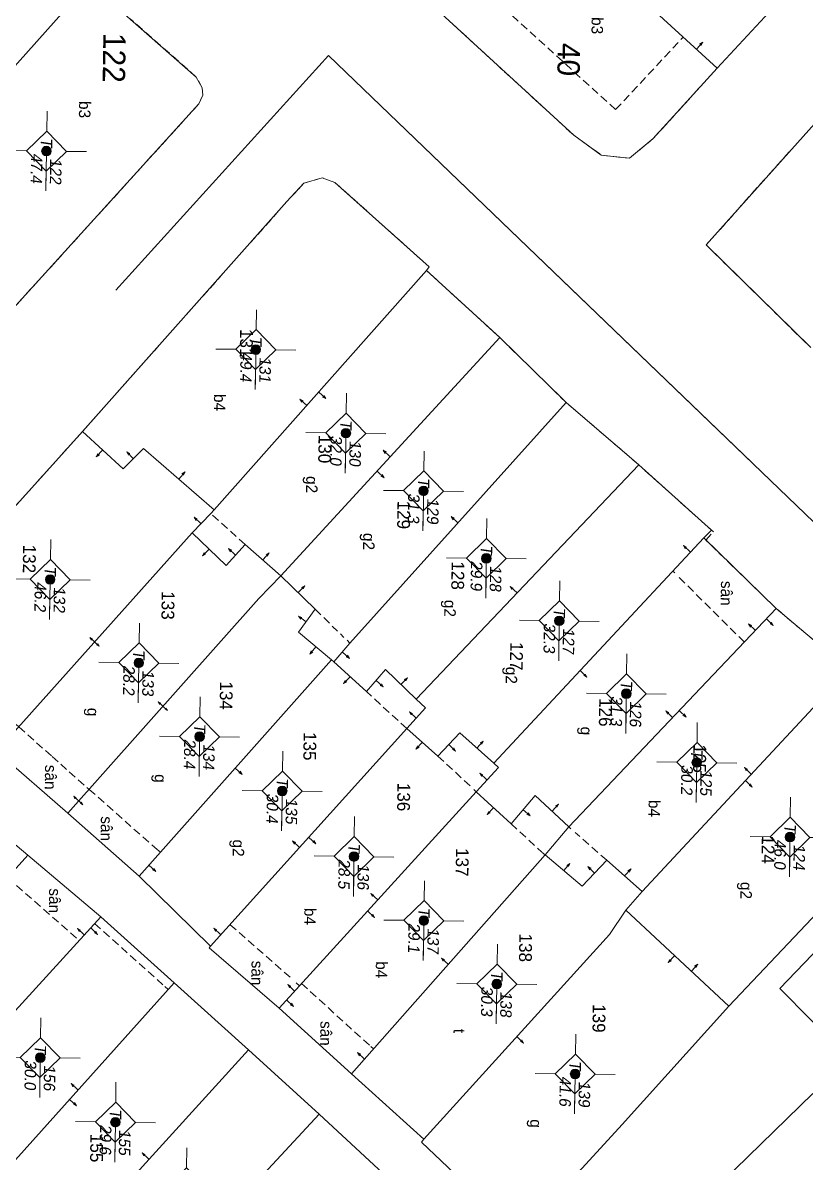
# Model space of a CAD drawing. Extents: x 601689 to 602595, y 1189742 to 1190763.
# Drawn here: x 602234.73 to 602259.26, y 1190292.01 to 1190327.74 of the extents above; entities that cross this region are included whole.
import ezdxf
from ezdxf.enums import TextEntityAlignment as Align

# ---------------------------------------------------------------- set-up
doc = ezdxf.new("R2010")
doc.units = 0
doc.header["$MEASUREMENT"] = 0
doc.linetypes.add('HIDDEN', pattern=[0.375, 0.25, -0.125])
for name, color, linetype in [('10', 250, 'Continuous'), ('11', 7, 'Continuous'), ('13', 7, 'Continuous'), ('14', 7, 'Continuous'), ('15', 7, 'Continuous'), ('16', 7, 'Continuous'), ('22', 7, 'Continuous'), ('53', 7, 'Continuous'), ('57', 7, 'Continuous')]:
    doc.layers.add(name, color=color, linetype=linetype)
doc.styles.add('TXT', font='vnshx.shx')

# ---------------------------------------------------------------- blocks, each defined once
blk = doc.blocks.new('NH3R')
at = {"layer": '16', "color": 7, "linetype": 'Continuous', "lineweight": 0}
for p, q in [((0, 0), (0.297, -0.005)), ((0.297, -0.005), (0.186, 0.031)), ((0.297, -0.005), (0.189, -0.033))]:
    blk.add_line(p, q, dxfattribs=at)
blk = doc.blocks.new('NH3')
at = {"layer": '16', "color": 7, "linetype": 'Continuous', "lineweight": 0}
for p, q in [((-0.199, -0.002), (-0.113, 0.021)), ((0.197, -0.012), (0.107, 0.015)), ((-0.199, -0.002), (0.197, -0.012)), ((-0.199, -0.002), (-0.116, -0.035)), ((0.197, -0.012), (0.104, -0.027))]:
    blk.add_line(p, q, dxfattribs=at)
blk = doc.blocks.new('*M456456456456')
at = {"layer": '13', "color": 3, "linetype": 'Continuous', "lineweight": 0}
blk.add_line((602536.163, 1189923.222), (602537.183, 1189923.222), dxfattribs=at)
at = {"layer": '13', "color": 3, "linetype": 'Continuous', "lineweight": 0, "style": 'TXT', "oblique": 7.6055}
for s, p in [('124', (602536.313, 1189923.522)), ('46.0', (602536.163, 1189922.922))]:
    blk.add_text(s, height=0.36, dxfattribs=at).set_placement(p, align=Align.MIDDLE_LEFT)
blk.add_text('T', height=0.36, dxfattribs=at).set_placement((602535.966, 1189923.222), align=Align.MIDDLE_RIGHT)
blk = doc.blocks.new('*M463463463463')
at = {"layer": '13', "color": 3, "linetype": 'Continuous', "lineweight": 0}
blk.add_line((602533.87, 1189920.27), (602534.89, 1189920.27), dxfattribs=at)
at = {"layer": '13', "color": 3, "linetype": 'Continuous', "lineweight": 0, "style": 'TXT', "oblique": 7.6055}
for s, p in [('125', (602534.02, 1189920.57)), ('30.2', (602533.87, 1189919.97))]:
    blk.add_text(s, height=0.36, dxfattribs=at).set_placement(p, align=Align.MIDDLE_LEFT)
blk.add_text('T', height=0.36, dxfattribs=at).set_placement((602533.673, 1189920.27), align=Align.MIDDLE_RIGHT)
blk = doc.blocks.new('*M469469469469')
at = {"layer": '13', "color": 3, "linetype": 'Continuous', "lineweight": 0}
blk.add_line((602531.745, 1189918.034), (602532.765, 1189918.034), dxfattribs=at)
at = {"layer": '13', "color": 3, "linetype": 'Continuous', "lineweight": 0, "style": 'TXT', "oblique": 7.6055}
for s, p in [('126', (602531.895, 1189918.334)), ('31.3', (602531.745, 1189917.734))]:
    blk.add_text(s, height=0.36, dxfattribs=at).set_placement(p, align=Align.MIDDLE_LEFT)
blk.add_text('T', height=0.36, dxfattribs=at).set_placement((602531.548, 1189918.034), align=Align.MIDDLE_RIGHT)
blk = doc.blocks.new('*M474474474474')
at = {"layer": '13', "color": 3, "linetype": 'Continuous', "lineweight": 0}
blk.add_line((602543.683, 1189916.604), (602544.703, 1189916.604), dxfattribs=at)
at = {"layer": '13', "color": 3, "linetype": 'Continuous', "lineweight": 0, "style": 'TXT', "oblique": 7.6055}
for s, p in [('139', (602543.833, 1189916.904)), ('41.6', (602543.683, 1189916.304))]:
    blk.add_text(s, height=0.36, dxfattribs=at).set_placement(p, align=Align.MIDDLE_LEFT)
blk.add_text('T', height=0.36, dxfattribs=at).set_placement((602543.486, 1189916.604), align=Align.MIDDLE_RIGHT)
blk = doc.blocks.new('*M476476476476')
at = {"layer": '13', "color": 3, "linetype": 'Continuous', "lineweight": 0}
blk.add_line((602529.495, 1189915.902), (602530.515, 1189915.902), dxfattribs=at)
at = {"layer": '13', "color": 3, "linetype": 'Continuous', "lineweight": 0, "style": 'TXT', "oblique": 7.6055}
for s, p in [('127', (602529.645, 1189916.202)), ('32.3', (602529.495, 1189915.602))]:
    blk.add_text(s, height=0.36, dxfattribs=at).set_placement(p, align=Align.MIDDLE_LEFT)
blk.add_text('T', height=0.36, dxfattribs=at).set_placement((602529.298, 1189915.902), align=Align.MIDDLE_RIGHT)
blk = doc.blocks.new('*M481481481481')
at = {"layer": '13', "color": 3, "linetype": 'Continuous', "lineweight": 0}
blk.add_line((602540.901, 1189914.111), (602541.921, 1189914.111), dxfattribs=at)
at = {"layer": '13', "color": 3, "linetype": 'Continuous', "lineweight": 0, "style": 'TXT', "oblique": 7.6055}
for s, p in [('138', (602541.051, 1189914.411)), ('30.3', (602540.901, 1189913.811))]:
    blk.add_text(s, height=0.36, dxfattribs=at).set_placement(p, align=Align.MIDDLE_LEFT)
blk.add_text('T', height=0.36, dxfattribs=at).set_placement((602540.704, 1189914.111), align=Align.MIDDLE_RIGHT)
blk = doc.blocks.new('*M482482482482')
at = {"layer": '13', "color": 3, "linetype": 'Continuous', "lineweight": 0}
blk.add_line((602527.571, 1189913.591), (602528.591, 1189913.591), dxfattribs=at)
at = {"layer": '13', "color": 3, "linetype": 'Continuous', "lineweight": 0, "style": 'TXT', "oblique": 7.6055}
for s, p in [('128', (602527.721, 1189913.891)), ('29.9', (602527.571, 1189913.291))]:
    blk.add_text(s, height=0.36, dxfattribs=at).set_placement(p, align=Align.MIDDLE_LEFT)
blk.add_text('T', height=0.36, dxfattribs=at).set_placement((602527.374, 1189913.591), align=Align.MIDDLE_RIGHT)
blk = doc.blocks.new('*M487487487487')
at = {"layer": '13', "color": 3, "linetype": 'Continuous', "lineweight": 0}
blk.add_line((602538.946, 1189911.8), (602539.966, 1189911.8), dxfattribs=at)
at = {"layer": '13', "color": 3, "linetype": 'Continuous', "lineweight": 0, "style": 'TXT', "oblique": 7.6055}
for s, p in [('137', (602539.096, 1189912.1)), ('29.1', (602538.946, 1189911.5))]:
    blk.add_text(s, height=0.36, dxfattribs=at).set_placement(p, align=Align.MIDDLE_LEFT)
blk.add_text('T', height=0.36, dxfattribs=at).set_placement((602538.749, 1189911.8), align=Align.MIDDLE_RIGHT)
blk = doc.blocks.new('*M488488488488')
at = {"layer": '13', "color": 3, "linetype": 'Continuous', "lineweight": 0}
blk.add_line((602525.487, 1189911.594), (602526.507, 1189911.594), dxfattribs=at)
at = {"layer": '13', "color": 3, "linetype": 'Continuous', "lineweight": 0, "style": 'TXT', "oblique": 7.6055}
for s, p in [('129', (602525.637, 1189911.894)), ('31.3', (602525.487, 1189911.294))]:
    blk.add_text(s, height=0.36, dxfattribs=at).set_placement(p, align=Align.MIDDLE_LEFT)
blk.add_text('T', height=0.36, dxfattribs=at).set_placement((602525.29, 1189911.594), align=Align.MIDDLE_RIGHT)
blk = doc.blocks.new('*M492492492492')
at = {"layer": '13', "color": 3, "linetype": 'Continuous', "lineweight": 0}
blk.add_line((602536.972, 1189909.583), (602537.992, 1189909.583), dxfattribs=at)
at = {"layer": '13', "color": 3, "linetype": 'Continuous', "lineweight": 0, "style": 'TXT', "oblique": 7.6055}
for s, p in [('136', (602537.122, 1189909.883)), ('28.5', (602536.972, 1189909.283))]:
    blk.add_text(s, height=0.36, dxfattribs=at).set_placement(p, align=Align.MIDDLE_LEFT)
blk.add_text('T', height=0.36, dxfattribs=at).set_placement((602536.775, 1189909.583), align=Align.MIDDLE_RIGHT)
blk = doc.blocks.new('*M494494494494')
at = {"layer": '13', "color": 3, "linetype": 'Continuous', "lineweight": 0}
blk.add_line((602523.713, 1189909.137), (602524.733, 1189909.137), dxfattribs=at)
at = {"layer": '13', "color": 3, "linetype": 'Continuous', "lineweight": 0, "style": 'TXT', "oblique": 7.6055}
for s, p in [('130', (602523.863, 1189909.437)), ('32.0', (602523.713, 1189908.837))]:
    blk.add_text(s, height=0.36, dxfattribs=at).set_placement(p, align=Align.MIDDLE_LEFT)
blk.add_text('T', height=0.36, dxfattribs=at).set_placement((602523.516, 1189909.137), align=Align.MIDDLE_RIGHT)
blk = doc.blocks.new('*M500500500500')
at = {"layer": '13', "color": 3, "linetype": 'Continuous', "lineweight": 0}
blk.add_line((602534.951, 1189907.307), (602535.971, 1189907.307), dxfattribs=at)
at = {"layer": '13', "color": 3, "linetype": 'Continuous', "lineweight": 0, "style": 'TXT', "oblique": 7.6055}
for s, p in [('135', (602535.101, 1189907.607)), ('30.4', (602534.951, 1189907.007))]:
    blk.add_text(s, height=0.36, dxfattribs=at).set_placement(p, align=Align.MIDDLE_LEFT)
blk.add_text('T', height=0.36, dxfattribs=at).set_placement((602534.754, 1189907.307), align=Align.MIDDLE_RIGHT)
blk = doc.blocks.new('*M503503503503')
at = {"layer": '13', "color": 3, "linetype": 'Continuous', "lineweight": 0}
blk.add_line((602521.137, 1189906.281), (602522.157, 1189906.281), dxfattribs=at)
at = {"layer": '13', "color": 3, "linetype": 'Continuous', "lineweight": 0, "style": 'TXT', "oblique": 7.6055}
for s, p in [('131', (602521.287, 1189906.581)), ('49.4', (602521.137, 1189905.981))]:
    blk.add_text(s, height=0.36, dxfattribs=at).set_placement(p, align=Align.MIDDLE_LEFT)
blk.add_text('T', height=0.36, dxfattribs=at).set_placement((602520.94, 1189906.281), align=Align.MIDDLE_RIGHT)
blk = doc.blocks.new('*M506506506506')
at = {"layer": '13', "color": 3, "linetype": 'Continuous', "lineweight": 0}
blk.add_line((602533.286, 1189904.696), (602534.306, 1189904.696), dxfattribs=at)
at = {"layer": '13', "color": 3, "linetype": 'Continuous', "lineweight": 0, "style": 'TXT', "oblique": 7.6055}
blk.add_text('T', height=0.36, dxfattribs=at).set_placement((602533.089, 1189904.696), align=Align.MIDDLE_RIGHT)
for s, p in [('134', (602533.436, 1189904.996)), ('28.4', (602533.286, 1189904.396))]:
    blk.add_text(s, height=0.36, dxfattribs=at).set_placement(p, align=Align.MIDDLE_LEFT)
blk = doc.blocks.new('*M512512512512')
at = {"layer": '13', "color": 3, "linetype": 'Continuous', "lineweight": 0}
blk.add_line((602531.004, 1189902.759), (602532.024, 1189902.759), dxfattribs=at)
at = {"layer": '13', "color": 3, "linetype": 'Continuous', "lineweight": 0, "style": 'TXT', "oblique": 7.6055}
for s, p in [('133', (602531.154, 1189903.059)), ('28.2', (602531.004, 1189902.459))]:
    blk.add_text(s, height=0.36, dxfattribs=at).set_placement(p, align=Align.MIDDLE_LEFT)
blk.add_text('T', height=0.36, dxfattribs=at).set_placement((602530.807, 1189902.759), align=Align.MIDDLE_RIGHT)
blk = doc.blocks.new('*M514514514514')
at = {"layer": '13', "color": 3, "linetype": 'Continuous', "lineweight": 0}
blk.add_line((602545.403, 1189902.236), (602546.423, 1189902.236), dxfattribs=at)
at = {"layer": '13', "color": 3, "linetype": 'Continuous', "lineweight": 0, "style": 'TXT', "oblique": 7.6055}
for s, p in [('155', (602545.553, 1189902.536)), ('29.6', (602545.403, 1189901.936))]:
    blk.add_text(s, height=0.36, dxfattribs=at).set_placement(p, align=Align.MIDDLE_LEFT)
blk.add_text('T', height=0.36, dxfattribs=at).set_placement((602545.206, 1189902.236), align=Align.MIDDLE_RIGHT)
blk = doc.blocks.new('*M518518518518')
at = {"layer": '13', "color": 3, "linetype": 'Continuous', "lineweight": 0}
blk.add_line((602528.43, 1189899.947), (602529.45, 1189899.947), dxfattribs=at)
at = {"layer": '13', "color": 3, "linetype": 'Continuous', "lineweight": 0, "style": 'TXT', "oblique": 7.6055}
for s, p in [('132', (602528.58, 1189900.247)), ('46.2', (602528.43, 1189899.647))]:
    blk.add_text(s, height=0.36, dxfattribs=at).set_placement(p, align=Align.MIDDLE_LEFT)
blk.add_text('T', height=0.36, dxfattribs=at).set_placement((602528.233, 1189899.947), align=Align.MIDDLE_RIGHT)
blk = doc.blocks.new('*M520520520520')
at = {"layer": '13', "color": 3, "linetype": 'Continuous', "lineweight": 0}
blk.add_line((602543.414, 1189899.854), (602544.434, 1189899.854), dxfattribs=at)
at = {"layer": '13', "color": 3, "linetype": 'Continuous', "lineweight": 0, "style": 'TXT', "oblique": 7.6055}
for s, p in [('156', (602543.564, 1189900.154)), ('30.0', (602543.414, 1189899.554))]:
    blk.add_text(s, height=0.36, dxfattribs=at).set_placement(p, align=Align.MIDDLE_LEFT)
blk.add_text('T', height=0.36, dxfattribs=at).set_placement((602543.217, 1189899.854), align=Align.MIDDLE_RIGHT)
blk = doc.blocks.new('CENTRD')
at = {"layer": '11', "linetype": 'Continuous', "lineweight": 0}
h = blk.add_hatch(color=2, dxfattribs=at)
edge = h.paths.add_edge_path()
edge.add_arc((0, 0), 0.15, 0, 360)
at = {"layer": '11', "color": 2, "linetype": 'Continuous', "lineweight": 0}
for p, q in [((0, 1.25), (0, 0.625)), ((0, 0.625), (-0.625, 0)), ((0.625, 0), (0, 0.625)), ((-0.625, 0), (-1.25, 0)), ((-0.625, 0), (0, -0.625)), ((0, -0.625), (0.625, 0)), ((1.25, 0), (0.625, 0)), ((0, -0.625), (0, -1.25))]:
    blk.add_line(p, q, dxfattribs=at)
blk.add_circle((0, 0), 0.15, dxfattribs=at)
blk = doc.blocks.new('*M1183118311831183')
at = {"layer": '13', "color": 3, "linetype": 'Continuous', "lineweight": 0}
blk.add_line((602515.013, 1189899.636), (602516.033, 1189899.636), dxfattribs=at)
at = {"layer": '13', "color": 3, "linetype": 'Continuous', "lineweight": 0, "style": 'TXT', "oblique": 7.6055}
for s, p in [('122', (602515.163, 1189899.936)), ('47.4', (602515.013, 1189899.336))]:
    blk.add_text(s, height=0.36, dxfattribs=at).set_placement(p, align=Align.MIDDLE_LEFT)
blk.add_text('T', height=0.36, dxfattribs=at).set_placement((602514.816, 1189899.636), align=Align.MIDDLE_RIGHT)

msp = doc.modelspace()

# ---------------------------------------------------------------- linework, layer by layer
at = {"layer": '10', "color": 7, "linetype": 'Continuous', "lineweight": 0}
for p, q in [((602256.471, 1190326.315), (602246.644, 1190335.341)), ((602236.807, 1190328.995), (602230.581, 1190322.009)), ((602256.471, 1190326.315), (602258.532, 1190328.546)), ((602247.374, 1190319.979), (602240.721, 1190312.48)), ((602249.665, 1190317.878), (602247.374, 1190319.979)), ((602249.665, 1190317.878), (602242.813, 1190310.412)), ((602251.748, 1190315.839), (602249.665, 1190317.878)), ((602254.02, 1190313.888), (602251.748, 1190315.839)), ((602254.02, 1190313.888), (602247.05, 1190306.553)), ((602256.293, 1190311.847), (602254.02, 1190313.888)), ((602256.293, 1190311.847), (602256.049, 1190311.6)), ((602240.031, 1190311.759), (602233.917, 1190304.913)), ((602256.049, 1190311.6), (602249.482, 1190304.539)), ((602258.32, 1190309.388), (602256.049, 1190311.6)), ((602258.32, 1190309.388), (602251.826, 1190302.547)), ((602260.583, 1190307.477), (602258.32, 1190309.388)), ((602244.397, 1190307.779), (602238.374, 1190301.002)), ((602244.397, 1190307.779), (602244.466, 1190307.718)), ((602260.583, 1190307.477), (602254.127, 1190300.525)), ((602240.613, 1190298.811), (602246.757, 1190305.627)), ((602233.917, 1190304.913), (602236.14, 1190302.973)), ((602234.892, 1190301.66), (602232.52, 1190303.652)), ((602242.757, 1190296.871), (602248.93, 1190303.647)), ((602236.14, 1190302.973), (602238.374, 1190301.002)), ((602251.826, 1190302.547), (602251.083, 1190301.668)), ((602234.892, 1190301.66), (602228.82, 1190294.932)), ((602237.176, 1190299.728), (602234.892, 1190301.66)), ((602251.083, 1190301.668), (602245.019, 1190294.81)), ((602238.374, 1190301.002), (602240.613, 1190298.811)), ((602254.127, 1190300.525), (602253.61, 1190299.943)), ((602237.176, 1190299.728), (602231.094, 1190293.071)), ((602239.467, 1190297.657), (602237.176, 1190299.728)), ((602253.61, 1190299.943), (602256.839, 1190296.929)), ((602233.465, 1190290.958), (602239.467, 1190297.657)), ((602241.799, 1190295.565), (602239.467, 1190297.657)), ((602242.757, 1190296.871), (602245.019, 1190294.81)), ((602241.799, 1190295.565), (602235.697, 1190288.848)), ((602244.011, 1190293.544), (602241.799, 1190295.565)), ((602245.019, 1190294.81), (602247.291, 1190292.769)), ((602246.292, 1190291.423), (602244.011, 1190293.544))]:
    msp.add_line(p, q, dxfattribs=at)
for points in [[(602243.548, 1190331.962), (602251.982, 1190324.216), (602252.844, 1190323.594), (602253.723, 1190323.493), (602254.471, 1190324.112), (602256.471, 1190326.315)], [(602234.306, 1190318.648), (602240.245, 1190325.197), (602240.369, 1190325.476), (602240.353, 1190325.706), (602240.166, 1190326.039), (602236.807, 1190328.995)], [(602259.401, 1190317.564), (602256.126, 1190320.779), (602262.382, 1190327.764), (602265.749, 1190324.677)], [(602247.374, 1190319.979), (602247.456, 1190320.098), (602244.502, 1190322.738), (602244.104, 1190322.884), (602243.532, 1190322.712), (602243.003, 1190322.139), (602236.604, 1190314.936)], [(602244.466, 1190307.718), (602244.973, 1190308.302), (602251.748, 1190315.839)], [(602236.604, 1190314.936), (602231.152, 1190308.891), (602230.458, 1190307.961), (602233.887, 1190304.884)], [(602236.604, 1190314.936), (602237.878, 1190313.77), (602238.507, 1190314.401), (602240.721, 1190312.48)], [(602240.721, 1190312.48), (602240.619, 1190312.362), (602240.031, 1190311.759)], [(602240.031, 1190311.759), (602241.097, 1190310.735), (602241.696, 1190311.397), (602242.813, 1190310.412)], [(602242.813, 1190310.412), (602242.122, 1190309.701), (602236.14, 1190302.973)], [(602242.813, 1190310.412), (602243.889, 1190309.367), (602243.368, 1190308.643), (602244.397, 1190307.779)], [(602244.466, 1190307.718), (602245.493, 1190306.784), (602246.093, 1190307.477), (602247.05, 1190306.553)], [(602256.839, 1190296.929), (602263.891, 1190304.392), (602260.583, 1190307.477)], [(602246.757, 1190305.627), (602247.336, 1190306.279), (602247.05, 1190306.553)], [(602246.757, 1190305.627), (602247.725, 1190304.764), (602248.415, 1190305.495), (602249.482, 1190304.539)], [(602249.482, 1190304.539), (602249.63, 1190304.408), (602248.93, 1190303.647)], [(602248.93, 1190303.647), (602250.017, 1190302.642), (602250.769, 1190303.531), (602251.826, 1190302.547)], [(602266.606, 1190301.864), (602264.503, 1190303.814), (602258.436, 1190297.486), (602260.369, 1190295.52)], [(602251.083, 1190301.668), (602252.25, 1190300.692), (602253.021, 1190301.5), (602254.127, 1190300.525)], [(602253.61, 1190299.943), (602253.099, 1190299.18), (602247.291, 1190292.769)], [(602240.613, 1190298.811), (602240.572, 1190298.762), (602242.757, 1190296.871)], [(602247.291, 1190292.769), (602247.21, 1190292.67), (602250.299, 1190289.738), (602253.497, 1190293.224), (602256.839, 1190296.929)], [(602259.471, 1190294.192), (602255.001, 1190289.843), (602252.641, 1190287.605), (602255.86, 1190284.661)], [(602244.011, 1190293.544), (602237.758, 1190286.799), (602237.019, 1190286.059)]]:
    msp.add_lwpolyline(points, dxfattribs=at)
at = {"layer": '14', "color": 6, "linetype": 'HIDDEN', "lineweight": 0}
for p, q in [((602253.293, 1190325.018), (602244.492, 1190333.03)), ((602253.293, 1190325.018), (602255.404, 1190327.29)), ((602241.696, 1190311.397), (602240.619, 1190312.362)), ((602255.144, 1190310.503), (602255.085, 1190310.563)), ((602257.325, 1190308.333), (602255.233, 1190310.411)), ((602243.889, 1190309.367), (602244.589, 1190308.677)), ((602244.678, 1190308.595), (602244.786, 1190308.484)), ((602244.885, 1190308.393), (602244.973, 1190308.302)), ((602246.757, 1190305.627), (602245.493, 1190306.784)), ((602235.655, 1190304.749), (602235.921, 1190304.515)), ((602247.725, 1190304.764), (602248.753, 1190303.82)), ((602235.921, 1190304.515), (602236.168, 1190304.292)), ((602236.188, 1190304.272), (602236.692, 1190303.825)), ((602248.851, 1190303.718), (602248.93, 1190303.647)), ((602250.017, 1190302.642), (602250.984, 1190301.759)), ((602251.895, 1190302.486), (602251.826, 1190302.547)), ((602253.021, 1190301.5), (602252.023, 1190302.375)), ((602238.945, 1190301.834), (602239.044, 1190301.752)), ((602250.994, 1190301.749), (602251.083, 1190301.668)), ((602234.253, 1190300.958), (602236.505, 1190298.987)), ((602236.983, 1190299.521), (602239.176, 1190297.55)), ((602241.223, 1190299.483), (602243.169, 1190297.776)), ((602239.176, 1190297.55), (602239.284, 1190297.449)), ((602243.288, 1190297.664), (602243.396, 1190297.573)), ((602243.457, 1190297.642), (602245.63, 1190295.662)), ((602245.63, 1190295.662), (602245.71, 1190295.591))]:
    msp.add_line(p, q, dxfattribs=at)
for points in [[(602234.528, 1190305.754), (602234.607, 1190305.683), (602235.635, 1190304.769)], [(602236.741, 1190303.784), (602236.81, 1190303.723), (602238.945, 1190301.834)]]:
    msp.add_lwpolyline(points, dxfattribs=at)
at = {"layer": '22', "color": 7, "linetype": 'HIDDEN', "lineweight": 0}
for p, q in [((602240.166, 1190326.039), (602238.092, 1190327.867)), ((602248.16, 1190327.729), (602251.982, 1190324.216)), ((602240.353, 1190325.706), (602240.166, 1190326.039)), ((602240.245, 1190325.197), (602240.369, 1190325.476)), ((602240.369, 1190325.476), (602240.353, 1190325.706)), ((602254.471, 1190324.112), (602255.913, 1190325.702)), ((602234.306, 1190318.648), (602240.245, 1190325.197)), ((602251.982, 1190324.216), (602252.844, 1190323.594)), ((602253.723, 1190323.493), (602254.471, 1190324.112)), ((602252.844, 1190323.594), (602253.723, 1190323.493)), ((602258.725, 1190323.694), (602256.126, 1190320.779)), ((602256.126, 1190320.779), (602259.401, 1190317.564)), ((602256.118, 1190311.528), (602256.352, 1190311.796)), ((602258.32, 1190309.388), (602256.118, 1190311.528))]:
    msp.add_line(p, q, dxfattribs=at)
for points in [[(602256.352, 1190311.796), (602254.02, 1190313.888), (602251.748, 1190315.839), (602249.665, 1190317.878), (602247.374, 1190319.979), (602247.456, 1190320.098), (602244.502, 1190322.738), (602244.104, 1190322.884), (602243.783, 1190322.789), (602243.532, 1190322.712), (602243.003, 1190322.139), (602236.604, 1190314.936), (602231.152, 1190308.891), (602230.458, 1190307.961)], [(602260.735, 1190301.055), (602263.891, 1190304.392), (602263.792, 1190304.483), (602260.583, 1190307.477), (602258.32, 1190309.388)]]:
    msp.add_lwpolyline(points, dxfattribs=at)
at = {"layer": '57', "color": 172, "linetype": 'Continuous', "lineweight": 0}
for p, q in [((602244.306, 1190326.712), (602237.645, 1190319.363)), ((602244.306, 1190326.712), (602237.645, 1190319.363)), ((602263.523, 1190308.218), (602244.306, 1190326.712)), ((602257.562, 1190313.949), (602244.306, 1190326.712))]:
    msp.add_line(p, q, dxfattribs=at)

# ---------------------------------------------------------------- block references
at = {"layer": '11', "color": 2, "linetype": 'Continuous', "lineweight": 0, "rotation": 269.1680420500809}
for p in [(602235.474, 1190323.72), (602242.03, 1190317.5), (602244.848, 1190314.882), (602247.279, 1190313.073), (602249.245, 1190310.96), (602235.59, 1190310.299), (602251.528, 1190309.003), (602238.365, 1190307.685), (602253.627, 1190306.722), (602240.268, 1190305.375), (602255.832, 1190304.565), (602242.855, 1190303.672), (602258.751, 1190302.229), (602245.101, 1190301.618), (602247.289, 1190299.612), (602249.572, 1190297.624), (602235.28, 1190295.318), (602252.024, 1190294.806), (602237.633, 1190293.295), (602239.854, 1190291.244)]:
    msp.add_blockref('CENTRD', p, dxfattribs=at)
at = {"layer": '13', "color": 3, "linetype": 'Continuous', "lineweight": 0, "rotation": 269.1680420500809}
for name in ['*M1183118311831183', '*M503503503503', '*M494494494494', '*M488488488488', '*M482482482482', '*M518518518518', '*M476476476476', '*M512512512512', '*M469469469469', '*M506506506506', '*M463463463463', '*M500500500500', '*M456456456456', '*M492492492492', '*M487487487487', '*M481481481481', '*M520520520520', '*M474474474474', '*M514514514514']:
    msp.add_blockref(name, (-578790.27, 1810052.359), dxfattribs=at)
at = {"layer": '16', "color": 7, "linetype": 'Continuous', "lineweight": 0}
for name, p, rotation in [('NH3R', (602255.82, 1190326.913), 47.43229283019404), ('NH3R', (602244.001, 1190316.165), 318.4349300856878), ('NH3R', (602243.625, 1190315.75), 138.4349300856877), ('NH3R', (602238.193, 1190314.085), 135.1293062610004), ('NH3R', (602239.614, 1190313.445), 49.05874566830782), ('NH3R', (602240.315, 1190312.046), 137.8488668063849), ('NH3R', (602241.391, 1190311.061), 137.8488668063849), ('NH3R', (602242.249, 1190310.909), 48.5770207557387), ('NH3R', (602243.355, 1190309.894), 45.83696903745012), ('NH3R', (602243.603, 1190308.97), 143.8067803696325), ('NH3', (602236.974, 1190308.341), 138.2264802651321), ('NH3R', (602244.74, 1190308.024), 319.0873386038772), ('NH3R', (602245.797, 1190307.13), 319.0873386038772), ('NH3R', (602246.566, 1190307.01), 46.03534786990367), ('NH3', (602239.126, 1190306.332), 318.3496172508076), ('NH3R', (602247.052, 1190305.953), 137.65926842378), ('NH3R', (602248.071, 1190305.129), 316.6298636046162), ('NH3R', (602241.38, 1190304.391), 318.3683411001094), ('NH3R', (602249.256, 1190304.022), 137.65926842378), ('NH3', (602236.476, 1190303.378), 318.3496172508076), ('NH3R', (602251.302, 1190303.045), 47.01684305069732), ('NH3R', (602250.392, 1190303.087), 319.7877771861801), ('NH3R', (602243.69, 1190302.219), 317.9617365925183), ('NH3R', (602243.396, 1190301.903), 137.9617365925183), ('NH3R', (602238.678, 1190301.348), 318.3683411001094), ('NH3R', (602245.844, 1190300.259), 137.65926842378), ('NH3R', (602245.529, 1190299.913), 317.65926842378), ('NH3R', (602236.658, 1190299.165), 137.5840455940237), ('NH3R', (602236.861, 1190299.383), 317.5840455940238), ('NH3R', (602240.928, 1190299.167), 137.9617365925183), ('NH3R', (602248.056, 1190298.239), 138.5102294961055), ('NH3R', (602243.244, 1190297.405), 137.65926842378), ('NH3R', (602242.99, 1190297.129), 317.65926842378), ('NH3R', (602245.435, 1190295.275), 138.5102294961055), ('NH3R', (602238.682, 1190292.137), 137.7447059361168)]:
    msp.add_blockref(name, p, dxfattribs=dict(at, rotation=rotation))
for p, xscale, yscale, rotation in [((602237.237, 1190314.358), 1.000001604547483, 1.000001604547483, 227.4988079610002), ((602246.234, 1190314.144), 1.000002859372016, 1.000002859372016, 137.45099346936), ((602245.828, 1190313.69), 1.000002859372016, 1.000002859372016, 317.4509934693599), ((602248.365, 1190312.065), 0.9999979587418673, 0.9999979587418673, 138.0559077525146), ((602240.564, 1190311.252), 0.9999980834366294, 0.9999980834366294, 226.129543661011), ((602255.633, 1190311.156), 0.9999979587418673, 0.9999979587418673, 138.0559077525146), ((602250.206, 1190309.88), 0.9999979587418673, 0.9999979587418673, 138.0559077525146), ((602257.669, 1190308.698), 1.000001460521799, 1.000001460521799, 136.4882403729909), ((602258.015, 1190309.063), 1.000001460521799, 1.000001460521799, 316.488240372991), ((602243.912, 1190308.186), 0.9999982121537871, 0.9999982121537871, 229.8649501457653), ((602244.979, 1190307.252), 1.000001785425239, 1.000001785425239, 227.7159679152576), ((602252.183, 1190307.442), 1.000001460521799, 1.000001460521799, 316.488240372991), ((602255.073, 1190305.973), 1.000001460521799, 1.000001460521799, 136.4882403729909), ((602255.285, 1190306.19), 1.000001460521799, 1.000001460521799, 316.488240372991), ((602247.242, 1190305.201), 0.999998235366676, 0.999998235366676, 228.2832300240347), ((602248.949, 1190305.017), 0.9999977777333136, 0.9999977777333136, 48.17901839620616), ((602257.538, 1190304.199), 0.9999988688690749, 0.9999988688690749, 137.1207402166719), ((602257.355, 1190304.002), 0.9999988688690744, 0.9999988688690744, 317.1207402166719), ((602249.473, 1190303.149), 0.9999989650707644, 0.9999989650707644, 227.2252123639642), ((602251.667, 1190301.179), 0.9999979180298536, 0.9999979180298536, 50.09213365814061), ((602252.636, 1190301.096), 0.9999987494328152, 0.9999987494328152, 136.3842136717386), ((602253.574, 1190301.013), 0.99999846173839, 0.99999846173839, 48.61449689143794), ((602255.14, 1190298.511), 0.9999989650707644, 0.9999989650707644, 227.2252123639642), ((602255.663, 1190298.025), 0.99999846173839, 0.99999846173839, 48.61449689143794), ((602250.195, 1190295.979), 0.9999971921847844, 0.9999971921847844, 317.8199523710135), ((602236.461, 1190294.307), 0.9999979172492236, 0.9999979172492236, 138.1411940997695), ((602236.197, 1190294.011), 0.9999979172492232, 0.9999979172492232, 318.1411940997695)]:
    msp.add_blockref('NH3R', p, dxfattribs=dict(at, xscale=xscale, yscale=yscale, rotation=rotation))

# ---------------------------------------------------------------- texts
at = {"layer": '15', "color": 7, "linetype": 'Continuous', "lineweight": 0, "style": 'TXT'}
for s, p in [('b3', (602252.539, 1190327.652)), ('b3', (602236.493, 1190325.022)), ('b4', (602240.717, 1190315.844)), ('g2', (602243.602, 1190313.273)), ('g2', (602245.387, 1190311.489)), ('s%%169n', (602256.586, 1190309.868)), ('g2', (602247.929, 1190309.394)), ('g2', (602249.851, 1190307.298)), ('g', (602236.753, 1190306.146)), ('g', (602252.196, 1190305.555)), ('s%%169n', (602235.426, 1190304.107)), ('g', (602238.865, 1190304.067)), ('b4', (602254.323, 1190303.126)), ('s%%169n', (602237.174, 1190302.494)), ('g2', (602241.305, 1190301.885)), ('g2', (602257.198, 1190300.557)), ('s%%169n', (602235.553, 1190300.235)), ('b4', (602243.546, 1190299.744)), ('s%%169n', (602241.891, 1190297.969)), ('b4', (602245.783, 1190298.073)), ('s%%169n', (602244.046, 1190296.078)), ('t', (602248.218, 1190296.157)), ('g', (602250.618, 1190293.255))]:
    msp.add_text(s, height=0.36, rotation=269.2144, dxfattribs=at).set_placement(p, align=Align.CENTER)
at = {"layer": '53', "color": 200, "linetype": 'Continuous', "lineweight": 0, "style": 'TXT'}
for s, height, p in [('122', 0.7, (602237.605, 1190327.423)), ('40', 0.7, (602251.832, 1190327.109)), ('131', 0.4, (602241.739, 1190318.146)), ('130', 0.4, (602244.193, 1190314.832)), ('129', 0.4, (602246.665, 1190312.769)), ('132', 0.4, (602234.945, 1190311.389)), ('128', 0.4, (602248.359, 1190310.865)), ('133', 0.4, (602239.285, 1190309.93)), ('127', 0.4, (602250.195, 1190308.34)), ('134', 0.4, (602241.108, 1190307.104)), ('126', 0.4, (602252.98, 1190306.582)), ('135', 0.4, (602243.726, 1190305.519)), ('125', 0.4, (602255.931, 1190305.131)), ('136', 0.4, (602246.664, 1190303.928)), ('124', 0.4, (602258.071, 1190302.281)), ('137', 0.4, (602248.496, 1190301.883)), ('138', 0.4, (602250.479, 1190299.205)), ('139', 0.4, (602252.779, 1190296.994)), ('155', 0.4, (602237.052, 1190292.93))]:
    msp.add_text(s, height=height, rotation=269.2144, dxfattribs=at).set_placement(p, align=Align.MIDDLE_LEFT)

doc.saveas('drawing.dxf')
